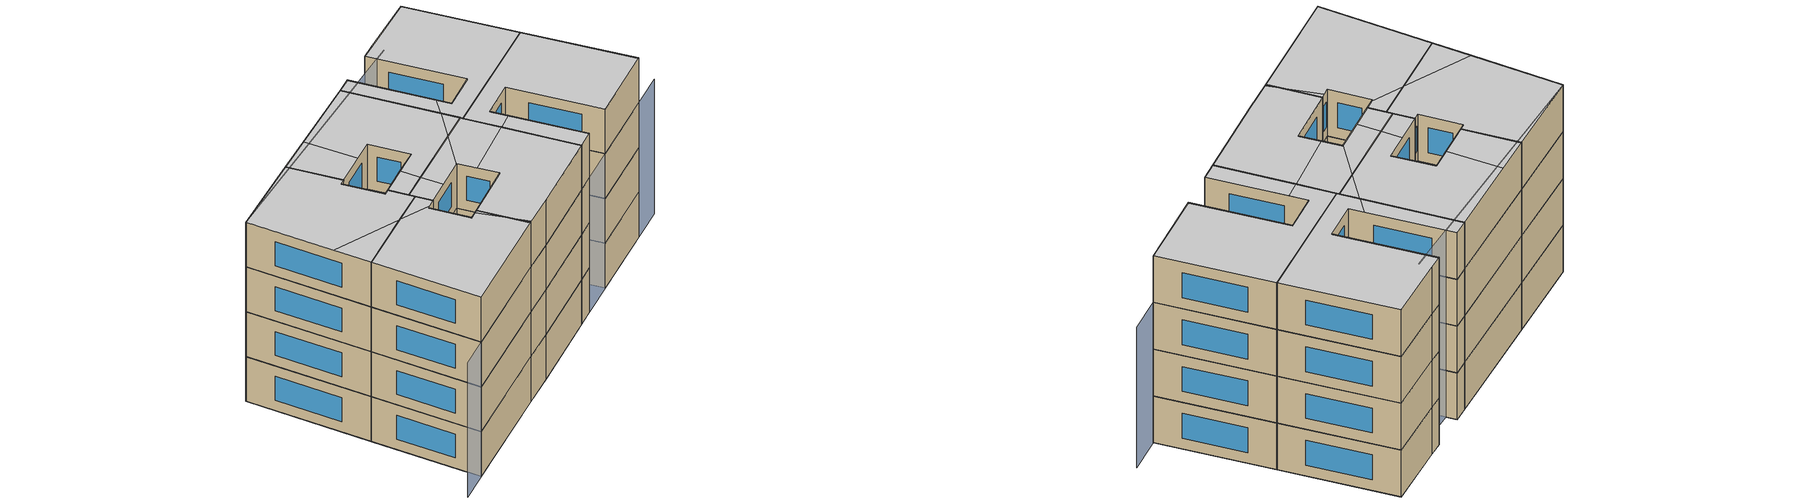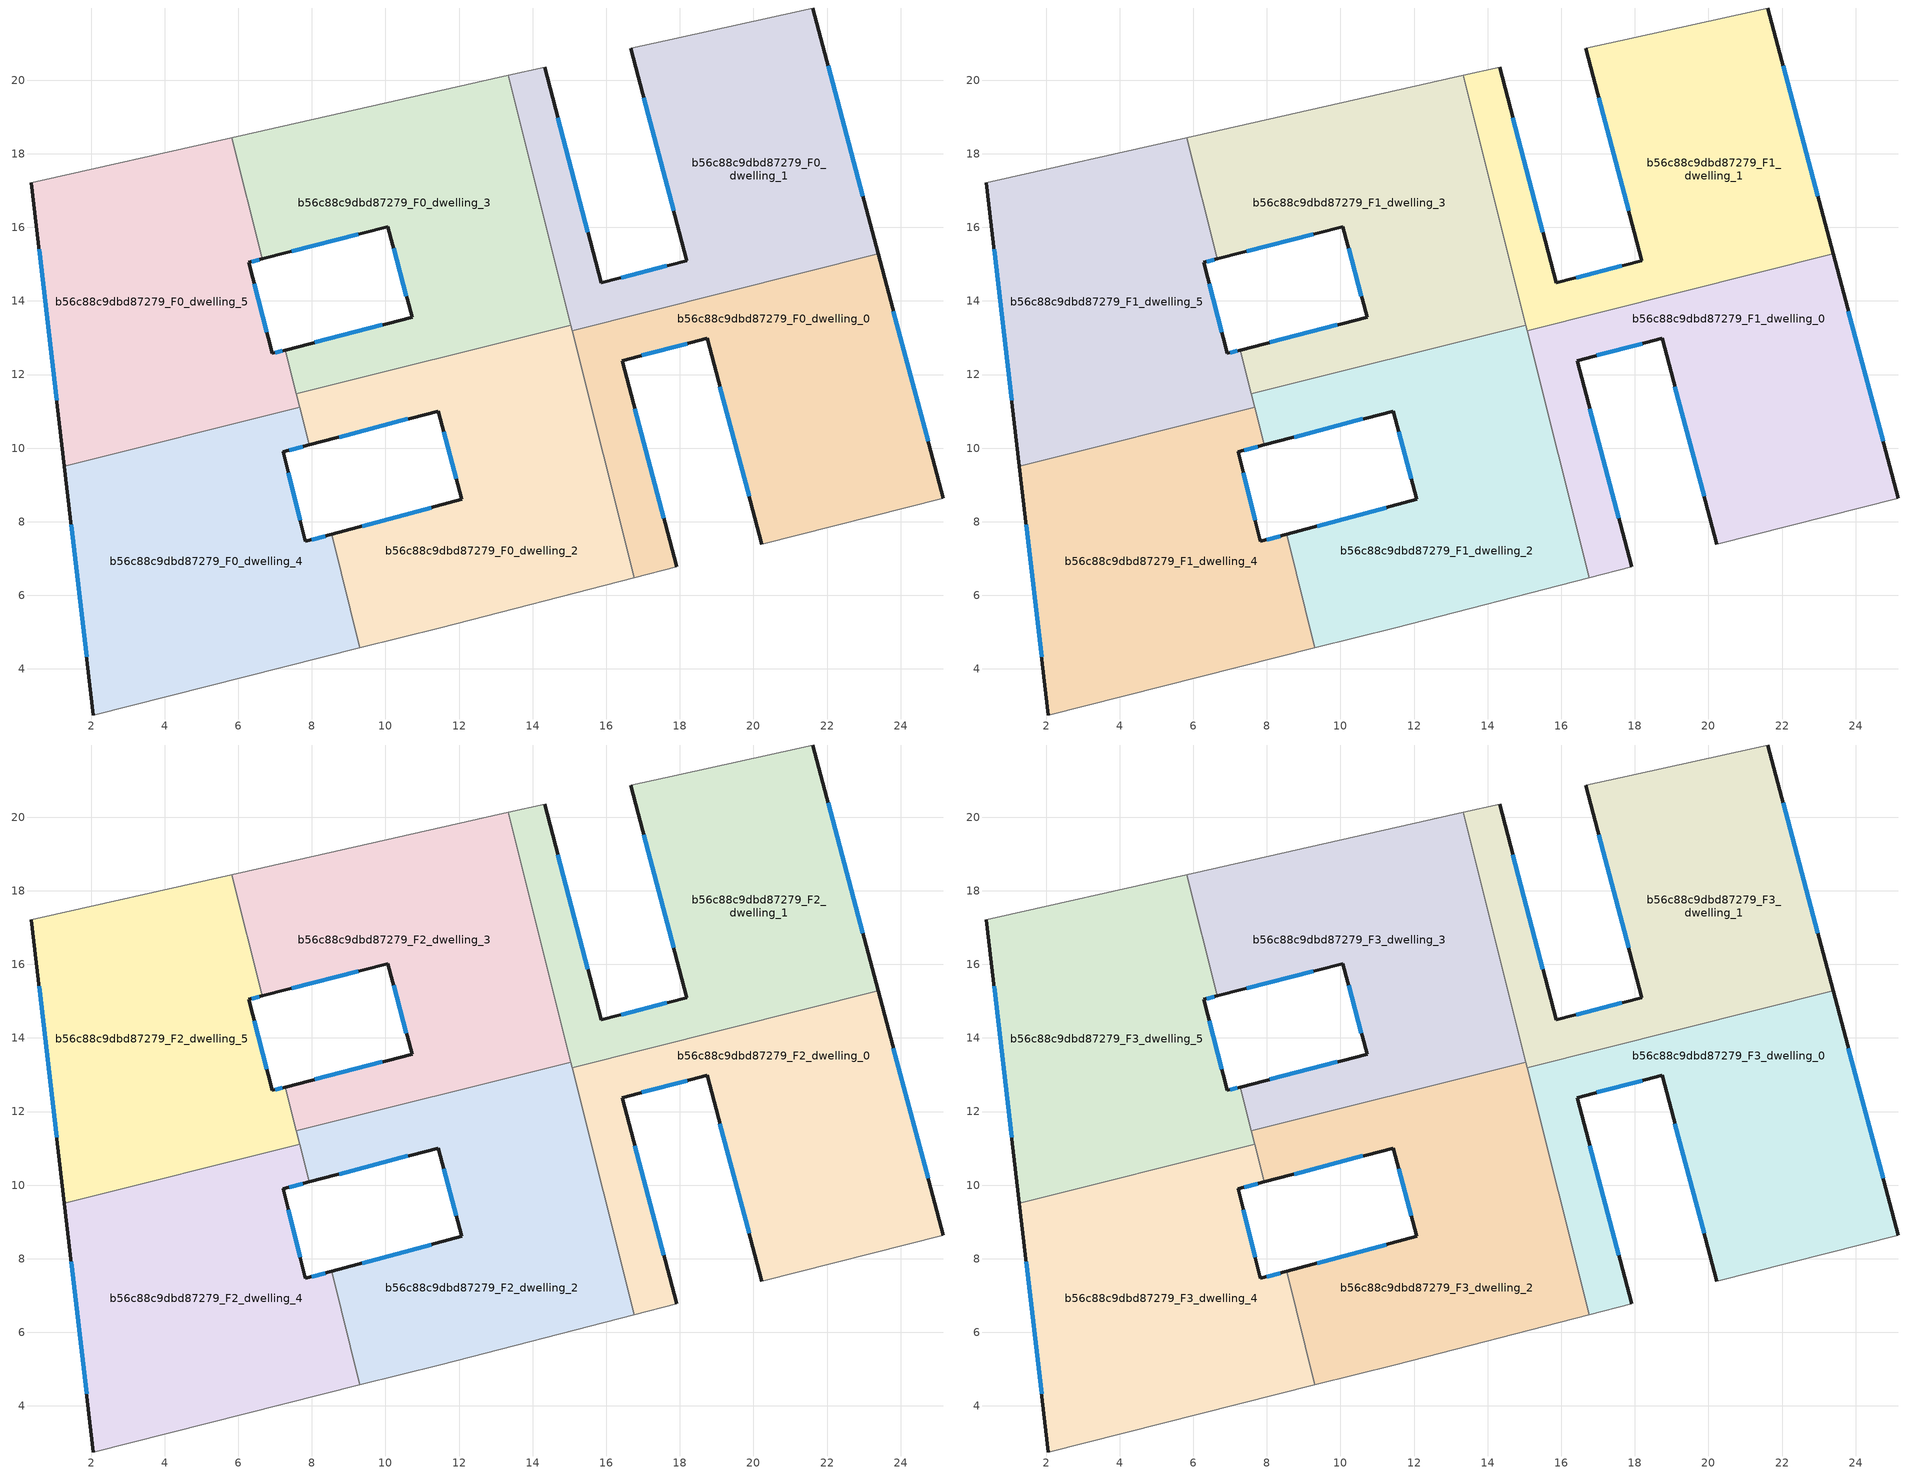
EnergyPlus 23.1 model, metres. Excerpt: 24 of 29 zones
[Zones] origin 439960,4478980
b56c88c9dbd87279_F0_dwelling_0
 floor ground (EU_floor_Construction): 25.16,8.63 23.39,15.28 15.08,13.19 16.76,6.48 17.91,6.78 16.43,12.38 18.74,12.98 20.23,7.39 z0
 wall outside (EU_wall_Construction): 20.23,7.39 18.74,12.98 16.43,12.38 17.91,6.78 / 23.39,15.28 25.16,8.63 z0:3
 wall adiabatic (EU_wall_Construction): 17.91,6.78 16.76,6.48 / 25.16,8.63 20.23,7.39 z0:3
 wall to b56c88c9dbd87279_F0_dwelling_1 (EU_wall_Construction): 15.08,13.19 23.39,15.28 z0:3
 wall to b56c88c9dbd87279_F0_dwelling_2 (EU_wall_Construction): 16.76,6.48 15.08,13.19 z0:3
 window (EU_Window_Construction): 19.88,8.7 19.09,11.67 / 18.2,12.84 16.97,12.52 / 16.78,11.07 17.56,8.09 / 23.81,13.72 24.74,10.19 z0.7:2.3
b56c88c9dbd87279_F0_dwelling_1
 floor ground (EU_floor_Construction): 23.39,15.28 21.62,21.96 17.6,21.07 16.67,20.87 18.19,15.09 15.86,14.49 14.33,20.36 13.34,20.13 15.08,13.19 z0
 wall outside (EU_wall_Construction): 21.62,21.96 23.39,15.28 / 14.33,20.36 15.86,14.49 18.19,15.09 16.67,20.87 z0:3
 wall adiabatic (EU_wall_Construction): 13.34,20.13 14.33,20.36 / 16.67,20.87 17.6,21.07 21.62,21.96 z0:3
 wall to b56c88c9dbd87279_F0_dwelling_3 (EU_wall_Construction): 15.04,13.34 13.34,20.13 z0:3
 wall to b56c88c9dbd87279_F0_dwelling_2 (EU_wall_Construction): 15.08,13.19 15.04,13.34 z0:3
 window (EU_Window_Construction): 22.03,20.4 22.98,16.84 / 14.69,18.98 15.5,15.87 / 16.41,14.63 17.64,14.95 / 17.83,16.45 17.02,19.52 z0.7:2.3
b56c88c9dbd87279_F0_dwelling_2
 floor ground (EU_floor_Construction): 16.76,6.48 15.04,13.34 7.58,11.47 7.92,10.09 11.43,11.01 12.08,8.61 8.53,7.65 9.31,4.57 11.5,5.11 z0
 wall outside (EU_wall_Construction): 8.53,7.65 12.08,8.61 11.43,11.01 7.92,10.09 z0:3
 wall to b56c88c9dbd87279_F0_dwelling_3 (EU_wall_Construction): 7.58,11.47 15.04,13.34 z0:3
 wall adiabatic (EU_wall_Construction): 16.76,6.48 11.5,5.11 9.31,4.57 z0:3
 wall to b56c88c9dbd87279_F0_dwelling_4 (EU_wall_Construction): 9.31,4.57 8.53,7.65 / 7.92,10.09 7.67,11.11 z0:3
 wall to b56c88c9dbd87279_F0_dwelling_5 (EU_wall_Construction): 7.67,11.11 7.58,11.47 z0:3
 window (EU_Window_Construction): 11.92,9.17 11.58,10.45 / 10.61,10.79 8.75,10.3 / 9.36,7.88 11.25,8.38 z0.7:2.3
b56c88c9dbd87279_F0_dwelling_3
 floor ground (EU_floor_Construction): 15.04,13.34 13.34,20.13 5.83,18.44 6.66,15.14 10.07,16.01 10.72,13.56 7.28,12.67 7.58,11.47 z0
 wall outside (EU_wall_Construction): 7.28,12.67 10.72,13.56 10.07,16.01 6.66,15.14 z0:3
 wall to b56c88c9dbd87279_F0_dwelling_5 (EU_wall_Construction): 6.66,15.14 5.83,18.44 / 7.58,11.47 7.28,12.67 z0:3
 wall adiabatic (EU_wall_Construction): 5.83,18.44 13.34,20.13 z0:3
 window (EU_Window_Construction): 10.57,14.13 10.22,15.44 / 9.27,15.81 7.45,15.35 / 8.08,12.88 9.92,13.35 z0.7:2.3
b56c88c9dbd87279_F0_dwelling_4
 floor ground (EU_floor_Construction): 9.31,4.57 8.53,7.65 7.83,7.46 7.22,9.9 7.92,10.09 7.67,11.11 1.28,9.5 2.07,2.75 z0
 wall outside (EU_wall_Construction): 2.07,2.75 1.28,9.5 / 7.92,10.09 7.22,9.9 7.83,7.46 8.53,7.65 z0:3
 wall adiabatic (EU_wall_Construction): 9.31,4.57 2.07,2.75 z0:3
 wall to b56c88c9dbd87279_F0_dwelling_5 (EU_wall_Construction): 1.28,9.5 7.67,11.11 z0:3
 window (EU_Window_Construction): 7.36,9.33 7.68,8.03 / 7.99,7.51 8.37,7.61 / 1.88,4.33 1.46,7.92 / 7.76,10.04 7.38,9.94 z0.7:2.3
b56c88c9dbd87279_F0_dwelling_5
 floor ground (EU_floor_Construction): 7.67,11.11 7.28,12.67 6.93,12.58 6.28,15.05 6.66,15.14 5.83,18.44 0.38,17.21 1.28,9.5 z0
 wall outside (EU_wall_Construction): 6.66,15.14 6.28,15.05 6.93,12.58 7.28,12.67 / 1.28,9.5 0.38,17.21 z0:3
 wall adiabatic (EU_wall_Construction): 0.38,17.21 5.83,18.44 z0:3
 window (EU_Window_Construction): 6.57,15.12 6.37,15.07 / 6.43,14.47 6.78,13.16 / 7.01,12.6 7.19,12.65 / 1.07,11.31 0.59,15.41 z0.7:2.3
b56c88c9dbd87279_F1_dwelling_0
 floor to b56c88c9dbd87279_F0_dwelling_0 (EU_floor_Construction): 25.16,8.63 23.39,15.28 15.08,13.19 16.76,6.48 17.91,6.78 16.43,12.38 18.74,12.98 20.23,7.39 z3
 wall outside (EU_wall_Construction): 20.23,7.39 18.74,12.98 16.43,12.38 17.91,6.78 / 23.39,15.28 25.16,8.63 z3:6
 wall adiabatic (EU_wall_Construction): 17.91,6.78 16.76,6.48 / 25.16,8.63 20.23,7.39 z3:6
 wall to b56c88c9dbd87279_F1_dwelling_1 (EU_wall_Construction): 15.08,13.19 23.39,15.28 z3:6
 wall to b56c88c9dbd87279_F1_dwelling_2 (EU_wall_Construction): 16.76,6.48 15.08,13.19 z3:6
 window (EU_Window_Construction): 19.88,8.7 19.09,11.67 / 18.2,12.84 16.97,12.52 / 16.78,11.07 17.56,8.09 / 23.81,13.72 24.74,10.19 z3.7:5.3
b56c88c9dbd87279_F1_dwelling_1
 floor to b56c88c9dbd87279_F0_dwelling_1 (EU_floor_Construction): 23.39,15.28 21.62,21.96 17.6,21.07 16.67,20.87 18.19,15.09 15.86,14.49 14.33,20.36 13.34,20.13 15.08,13.19 z3
 wall outside (EU_wall_Construction): 21.62,21.96 23.39,15.28 / 14.33,20.36 15.86,14.49 18.19,15.09 16.67,20.87 z3:6
 wall adiabatic (EU_wall_Construction): 13.34,20.13 14.33,20.36 / 16.67,20.87 17.6,21.07 21.62,21.96 z3:6
 wall to b56c88c9dbd87279_F1_dwelling_3 (EU_wall_Construction): 15.04,13.34 13.34,20.13 z3:6
 wall to b56c88c9dbd87279_F1_dwelling_2 (EU_wall_Construction): 15.08,13.19 15.04,13.34 z3:6
 window (EU_Window_Construction): 22.03,20.4 22.98,16.84 / 14.69,18.98 15.5,15.87 / 16.41,14.63 17.64,14.95 / 17.83,16.45 17.02,19.52 z3.7:5.3
b56c88c9dbd87279_F1_dwelling_2
 floor to b56c88c9dbd87279_F0_dwelling_2 (EU_floor_Construction): 16.76,6.48 15.04,13.34 7.58,11.47 7.92,10.09 11.43,11.01 12.08,8.61 8.53,7.65 9.31,4.57 11.5,5.11 z3
 wall outside (EU_wall_Construction): 8.53,7.65 12.08,8.61 11.43,11.01 7.92,10.09 z3:6
 wall to b56c88c9dbd87279_F1_dwelling_3 (EU_wall_Construction): 7.58,11.47 15.04,13.34 z3:6
 wall adiabatic (EU_wall_Construction): 16.76,6.48 11.5,5.11 9.31,4.57 z3:6
 wall to b56c88c9dbd87279_F1_dwelling_4 (EU_wall_Construction): 9.31,4.57 8.53,7.65 / 7.92,10.09 7.67,11.11 z3:6
 wall to b56c88c9dbd87279_F1_dwelling_5 (EU_wall_Construction): 7.67,11.11 7.58,11.47 z3:6
 window (EU_Window_Construction): 11.92,9.17 11.58,10.45 / 10.61,10.79 8.75,10.3 / 9.36,7.88 11.25,8.38 z3.7:5.3
b56c88c9dbd87279_F1_dwelling_3
 floor to b56c88c9dbd87279_F0_dwelling_3 (EU_floor_Construction): 15.04,13.34 13.34,20.13 5.83,18.44 6.66,15.14 10.07,16.01 10.72,13.56 7.28,12.67 7.58,11.47 z3
 wall outside (EU_wall_Construction): 7.28,12.67 10.72,13.56 10.07,16.01 6.66,15.14 z3:6
 wall to b56c88c9dbd87279_F1_dwelling_5 (EU_wall_Construction): 6.66,15.14 5.83,18.44 / 7.58,11.47 7.28,12.67 z3:6
 wall adiabatic (EU_wall_Construction): 5.83,18.44 13.34,20.13 z3:6
 window (EU_Window_Construction): 10.57,14.13 10.22,15.44 / 9.27,15.81 7.45,15.35 / 8.08,12.88 9.92,13.35 z3.7:5.3
b56c88c9dbd87279_F1_dwelling_4
 floor to b56c88c9dbd87279_F0_dwelling_4 (EU_floor_Construction): 9.31,4.57 8.53,7.65 7.83,7.46 7.22,9.9 7.92,10.09 7.67,11.11 1.28,9.5 2.07,2.75 z3
 wall outside (EU_wall_Construction): 2.07,2.75 1.28,9.5 / 7.92,10.09 7.22,9.9 7.83,7.46 8.53,7.65 z3:6
 wall adiabatic (EU_wall_Construction): 9.31,4.57 2.07,2.75 z3:6
 wall to b56c88c9dbd87279_F1_dwelling_5 (EU_wall_Construction): 1.28,9.5 7.67,11.11 z3:6
 window (EU_Window_Construction): 7.36,9.33 7.68,8.03 / 7.99,7.51 8.37,7.61 / 1.88,4.33 1.46,7.92 / 7.76,10.04 7.38,9.94 z3.7:5.3
b56c88c9dbd87279_F1_dwelling_5
 floor to b56c88c9dbd87279_F0_dwelling_5 (EU_floor_Construction): 7.67,11.11 7.28,12.67 6.93,12.58 6.28,15.05 6.66,15.14 5.83,18.44 0.38,17.21 1.28,9.5 z3
 wall outside (EU_wall_Construction): 6.66,15.14 6.28,15.05 6.93,12.58 7.28,12.67 / 1.28,9.5 0.38,17.21 z3:6
 wall adiabatic (EU_wall_Construction): 0.38,17.21 5.83,18.44 z3:6
 window (EU_Window_Construction): 6.57,15.12 6.37,15.07 / 6.43,14.47 6.78,13.16 / 7.01,12.6 7.19,12.65 / 1.07,11.31 0.59,15.41 z3.7:5.3
b56c88c9dbd87279_F2_dwelling_0
 floor to b56c88c9dbd87279_F1_dwelling_0 (EU_floor_Construction): 25.16,8.63 23.39,15.28 15.08,13.19 16.76,6.48 17.91,6.78 16.43,12.38 18.74,12.98 20.23,7.39 z6
 wall outside (EU_wall_Construction): 20.23,7.39 18.74,12.98 16.43,12.38 17.91,6.78 / 23.39,15.28 25.16,8.63 z6:9
 wall adiabatic (EU_wall_Construction): 17.91,6.78 16.76,6.48 / 25.16,8.63 20.23,7.39 z6:9
 wall to b56c88c9dbd87279_F2_dwelling_1 (EU_wall_Construction): 15.08,13.19 23.39,15.28 z6:9
 wall to b56c88c9dbd87279_F2_dwelling_2 (EU_wall_Construction): 16.76,6.48 15.08,13.19 z6:9
 window (EU_Window_Construction): 19.88,8.7 19.09,11.67 / 18.2,12.84 16.97,12.52 / 16.78,11.07 17.56,8.09 / 23.81,13.72 24.74,10.19 z6.7:8.3
b56c88c9dbd87279_F2_dwelling_1
 floor to b56c88c9dbd87279_F1_dwelling_1 (EU_floor_Construction): 23.39,15.28 21.62,21.96 17.6,21.07 16.67,20.87 18.19,15.09 15.86,14.49 14.33,20.36 13.34,20.13 15.08,13.19 z6
 wall outside (EU_wall_Construction): 21.62,21.96 23.39,15.28 / 14.33,20.36 15.86,14.49 18.19,15.09 16.67,20.87 z6:9
 wall adiabatic (EU_wall_Construction): 13.34,20.13 14.33,20.36 / 16.67,20.87 17.6,21.07 21.62,21.96 z6:9
 wall to b56c88c9dbd87279_F2_dwelling_3 (EU_wall_Construction): 15.04,13.34 13.34,20.13 z6:9
 wall to b56c88c9dbd87279_F2_dwelling_2 (EU_wall_Construction): 15.08,13.19 15.04,13.34 z6:9
 window (EU_Window_Construction): 22.03,20.4 22.98,16.84 / 14.69,18.98 15.5,15.87 / 16.41,14.63 17.64,14.95 / 17.83,16.45 17.02,19.52 z6.7:8.3
b56c88c9dbd87279_F2_dwelling_2
 floor to b56c88c9dbd87279_F1_dwelling_2 (EU_floor_Construction): 16.76,6.48 15.04,13.34 7.58,11.47 7.92,10.09 11.43,11.01 12.08,8.61 8.53,7.65 9.31,4.57 11.5,5.11 z6
 wall outside (EU_wall_Construction): 8.53,7.65 12.08,8.61 11.43,11.01 7.92,10.09 z6:9
 wall to b56c88c9dbd87279_F2_dwelling_3 (EU_wall_Construction): 7.58,11.47 15.04,13.34 z6:9
 wall adiabatic (EU_wall_Construction): 16.76,6.48 11.5,5.11 9.31,4.57 z6:9
 wall to b56c88c9dbd87279_F2_dwelling_4 (EU_wall_Construction): 9.31,4.57 8.53,7.65 / 7.92,10.09 7.67,11.11 z6:9
 wall to b56c88c9dbd87279_F2_dwelling_5 (EU_wall_Construction): 7.67,11.11 7.58,11.47 z6:9
 window (EU_Window_Construction): 11.92,9.17 11.58,10.45 / 10.61,10.79 8.75,10.3 / 9.36,7.88 11.25,8.38 z6.7:8.3
b56c88c9dbd87279_F2_dwelling_3
 floor to b56c88c9dbd87279_F1_dwelling_3 (EU_floor_Construction): 15.04,13.34 13.34,20.13 5.83,18.44 6.66,15.14 10.07,16.01 10.72,13.56 7.28,12.67 7.58,11.47 z6
 wall outside (EU_wall_Construction): 7.28,12.67 10.72,13.56 10.07,16.01 6.66,15.14 z6:9
 wall to b56c88c9dbd87279_F2_dwelling_5 (EU_wall_Construction): 6.66,15.14 5.83,18.44 / 7.58,11.47 7.28,12.67 z6:9
 wall adiabatic (EU_wall_Construction): 5.83,18.44 13.34,20.13 z6:9
 window (EU_Window_Construction): 10.57,14.13 10.22,15.44 / 9.27,15.81 7.45,15.35 / 8.08,12.88 9.92,13.35 z6.7:8.3
b56c88c9dbd87279_F2_dwelling_4
 floor to b56c88c9dbd87279_F1_dwelling_4 (EU_floor_Construction): 9.31,4.57 8.53,7.65 7.83,7.46 7.22,9.9 7.92,10.09 7.67,11.11 1.28,9.5 2.07,2.75 z6
 wall outside (EU_wall_Construction): 2.07,2.75 1.28,9.5 / 7.92,10.09 7.22,9.9 7.83,7.46 8.53,7.65 z6:9
 wall adiabatic (EU_wall_Construction): 9.31,4.57 2.07,2.75 z6:9
 wall to b56c88c9dbd87279_F2_dwelling_5 (EU_wall_Construction): 1.28,9.5 7.67,11.11 z6:9
 window (EU_Window_Construction): 7.36,9.33 7.68,8.03 / 7.99,7.51 8.37,7.61 / 1.88,4.33 1.46,7.92 / 7.76,10.04 7.38,9.94 z6.7:8.3
b56c88c9dbd87279_F2_dwelling_5
 floor to b56c88c9dbd87279_F1_dwelling_5 (EU_floor_Construction): 7.67,11.11 7.28,12.67 6.93,12.58 6.28,15.05 6.66,15.14 5.83,18.44 0.38,17.21 1.28,9.5 z6
 wall outside (EU_wall_Construction): 6.66,15.14 6.28,15.05 6.93,12.58 7.28,12.67 / 1.28,9.5 0.38,17.21 z6:9
 wall adiabatic (EU_wall_Construction): 0.38,17.21 5.83,18.44 z6:9
 window (EU_Window_Construction): 6.57,15.12 6.37,15.07 / 6.43,14.47 6.78,13.16 / 7.01,12.6 7.19,12.65 / 1.07,11.31 0.59,15.41 z6.7:8.3
b56c88c9dbd87279_F3_dwelling_0
 floor to b56c88c9dbd87279_F2_dwelling_0 (EU_floor_Construction): 25.16,8.63 23.39,15.28 15.08,13.19 16.76,6.48 17.91,6.78 16.43,12.38 18.74,12.98 20.23,7.39 z9
 wall outside (EU_wall_Construction): 20.23,7.39 18.74,12.98 16.43,12.38 17.91,6.78 / 23.39,15.28 25.16,8.63 z9:12
 wall adiabatic (EU_wall_Construction): 17.91,6.78 16.76,6.48 / 25.16,8.63 20.23,7.39 z9:12
 wall to b56c88c9dbd87279_F3_dwelling_1 (EU_wall_Construction): 15.08,13.19 23.39,15.28 z9:12
 wall to b56c88c9dbd87279_F3_dwelling_2 (EU_wall_Construction): 16.76,6.48 15.08,13.19 z9:12
 window (EU_Window_Construction): 19.88,8.7 19.09,11.67 / 18.2,12.84 16.97,12.52 / 16.78,11.07 17.56,8.09 / 23.81,13.72 24.74,10.19 z9.7:11.3
 ceiling to b56c88c9dbd87279_F4_dwelling_4 (EU_floor_Construction): 23.39,15.28 25.16,8.63 20.23,7.39 18.74,12.98 16.43,12.38 16.71,11.32 15.63,11 15.08,13.19 z12
 ceiling to b56c88c9dbd87279_F4_dwelling_3 (EU_floor_Construction): 16.71,11.32 17.91,6.78 16.76,6.48 15.63,11 z12
b56c88c9dbd87279_F3_dwelling_1
 floor to b56c88c9dbd87279_F2_dwelling_1 (EU_floor_Construction): 23.39,15.28 21.62,21.96 17.6,21.07 16.67,20.87 18.19,15.09 15.86,14.49 14.33,20.36 13.34,20.13 15.08,13.19 z9
 wall outside (EU_wall_Construction): 21.62,21.96 23.39,15.28 / 14.33,20.36 15.86,14.49 18.19,15.09 16.67,20.87 z9:12
 wall adiabatic (EU_wall_Construction): 13.34,20.13 14.33,20.36 / 16.67,20.87 17.6,21.07 21.62,21.96 z9:12
 wall to b56c88c9dbd87279_F3_dwelling_3 (EU_wall_Construction): 15.04,13.34 13.34,20.13 z9:12
 wall to b56c88c9dbd87279_F3_dwelling_2 (EU_wall_Construction): 15.08,13.19 15.04,13.34 z9:12
 window (EU_Window_Construction): 22.03,20.4 22.98,16.84 / 14.69,18.98 15.5,15.87 / 16.41,14.63 17.64,14.95 / 17.83,16.45 17.02,19.52 z9.7:11.3
 ceiling to b56c88c9dbd87279_F4_dwelling_4 (EU_floor_Construction): 21.62,21.96 23.39,15.28 15.08,13.19 14.76,14.46 15.64,15.35 15.86,14.49 18.19,15.09 16.67,20.87 17.6,21.07 z12
 ceiling to b56c88c9dbd87279_F4_dwelling_0 (EU_floor_Construction): 14.33,20.36 15.64,15.35 14.76,14.46 13.34,20.13 z12
b56c88c9dbd87279_F3_dwelling_2
 floor to b56c88c9dbd87279_F2_dwelling_2 (EU_floor_Construction): 16.76,6.48 15.04,13.34 7.58,11.47 7.92,10.09 11.43,11.01 12.08,8.61 8.53,7.65 9.31,4.57 11.5,5.11 z9
 wall outside (EU_wall_Construction): 8.53,7.65 12.08,8.61 11.43,11.01 7.92,10.09 z9:12
 wall to b56c88c9dbd87279_F3_dwelling_3 (EU_wall_Construction): 7.58,11.47 15.04,13.34 z9:12
 wall adiabatic (EU_wall_Construction): 16.76,6.48 11.5,5.11 9.31,4.57 z9:12
 wall to b56c88c9dbd87279_F3_dwelling_4 (EU_wall_Construction): 9.31,4.57 8.53,7.65 / 7.92,10.09 7.67,11.11 z9:12
 wall to b56c88c9dbd87279_F3_dwelling_5 (EU_wall_Construction): 7.67,11.11 7.58,11.47 z9:12
 window (EU_Window_Construction): 11.92,9.17 11.58,10.45 / 10.61,10.79 8.75,10.3 / 9.36,7.88 11.25,8.38 z9.7:11.3
 ceiling to b56c88c9dbd87279_F4_dwelling_3 (EU_floor_Construction): 15.63,11 16.76,6.48 11.5,5.11 9.44,4.61 9.04,5.65 8.53,7.65 12.08,8.61 11.74,9.86 z12
 ceiling to b56c88c9dbd87279_F4_dwelling_0 (EU_floor_Construction): 13.22,12.89 11.35,10.99 9.46,10.49 9.27,11.9 z12
 ceiling to b56c88c9dbd87279_F4_dwelling_2 (EU_floor_Construction): 9.04,5.65 9.44,4.61 9.39,4.59 9.31,4.57 z12
 ceiling to b56c88c9dbd87279_F4_dwelling_4 (EU_floor_Construction): 15.04,13.34 15.63,11 11.74,9.86 11.43,11.01 11.35,10.99 13.22,12.89 z12
 ceiling to b56c88c9dbd87279_F4_dwelling_1 (EU_floor_Construction): 9.27,11.9 9.46,10.49 7.92,10.09 7.58,11.47 z12
b56c88c9dbd87279_F3_dwelling_3
 floor to b56c88c9dbd87279_F2_dwelling_3 (EU_floor_Construction): 15.04,13.34 13.34,20.13 5.83,18.44 6.66,15.14 10.07,16.01 10.72,13.56 7.28,12.67 7.58,11.47 z9
 wall outside (EU_wall_Construction): 7.28,12.67 10.72,13.56 10.07,16.01 6.66,15.14 z9:12
 wall to b56c88c9dbd87279_F3_dwelling_5 (EU_wall_Construction): 6.66,15.14 5.83,18.44 / 7.58,11.47 7.28,12.67 z9:12
 wall adiabatic (EU_wall_Construction): 5.83,18.44 13.34,20.13 z9:12
 window (EU_Window_Construction): 10.57,14.13 10.22,15.44 / 9.27,15.81 7.45,15.35 / 8.08,12.88 9.92,13.35 z9.7:11.3
 ceiling to b56c88c9dbd87279_F4_dwelling_0 (EU_floor_Construction): 13.34,20.13 14.76,14.46 13.22,12.89 9.27,11.9 9.09,13.14 10.72,13.56 10.07,16.01 8.74,15.68 8.28,18.99 z12
 ceiling to b56c88c9dbd87279_F4_dwelling_1 (EU_floor_Construction): 9.09,13.14 9.27,11.9 7.58,11.47 7.28,12.67 z12; 8.28,18.99 8.74,15.68 6.66,15.14 5.83,18.44 z12
 ceiling to b56c88c9dbd87279_F4_dwelling_4 (EU_floor_Construction): 14.76,14.46 15.04,13.34 13.22,12.89 z12
b56c88c9dbd87279_F3_dwelling_4
 floor to b56c88c9dbd87279_F2_dwelling_4 (EU_floor_Construction): 9.31,4.57 8.53,7.65 7.83,7.46 7.22,9.9 7.92,10.09 7.67,11.11 1.28,9.5 2.07,2.75 z9
 wall outside (EU_wall_Construction): 2.07,2.75 1.28,9.5 / 7.92,10.09 7.22,9.9 7.83,7.46 8.53,7.65 z9:12
 wall adiabatic (EU_wall_Construction): 9.31,4.57 2.07,2.75 z9:12
 wall to b56c88c9dbd87279_F3_dwelling_5 (EU_wall_Construction): 1.28,9.5 7.67,11.11 z9:12
 window (EU_Window_Construction): 7.36,9.33 7.68,8.03 / 7.99,7.51 8.37,7.61 / 1.88,4.33 1.46,7.92 / 7.76,10.04 7.38,9.94 z9.7:11.3
 ceiling to b56c88c9dbd87279_F4_dwelling_2 (EU_floor_Construction): 7.34,9.93 7.22,9.9 7.83,7.46 8.29,7.59 9.04,5.65 9.31,4.57 2.07,2.75 1.28,9.5 5.36,10.53 z12
 ceiling to b56c88c9dbd87279_F4_dwelling_3 (EU_floor_Construction): 8.53,7.65 9.04,5.65 8.29,7.59 z12
 ceiling to b56c88c9dbd87279_F4_dwelling_1 (EU_floor_Construction): 7.67,11.11 7.92,10.09 7.34,9.93 5.36,10.53 z12
b56c88c9dbd87279_F3_dwelling_5
 floor to b56c88c9dbd87279_F2_dwelling_5 (EU_floor_Construction): 7.67,11.11 7.28,12.67 6.93,12.58 6.28,15.05 6.66,15.14 5.83,18.44 0.38,17.21 1.28,9.5 z9
 wall outside (EU_wall_Construction): 6.66,15.14 6.28,15.05 6.93,12.58 7.28,12.67 / 1.28,9.5 0.38,17.21 z9:12
 wall adiabatic (EU_wall_Construction): 0.38,17.21 5.83,18.44 z9:12
 window (EU_Window_Construction): 6.57,15.12 6.37,15.07 / 6.43,14.47 6.78,13.16 / 7.01,12.6 7.19,12.65 / 1.07,11.31 0.59,15.41 z9.7:11.3
 ceiling to b56c88c9dbd87279_F4_dwelling_1 (EU_floor_Construction): 5.83,18.44 6.66,15.14 6.28,15.05 6.93,12.58 7.28,12.67 7.67,11.11 5.36,10.53 1,11.84 0.38,17.21 z12
 ceiling to b56c88c9dbd87279_F4_dwelling_2 (EU_floor_Construction): 5.36,10.53 1.28,9.5 1,11.84 z12
shading: 0.1,2.25 27.44,9.23 z0:9; 17.73,20.34 0.37,17.21 z0:12
[Building]
EU S2 Campaign: North Axis=0; Terrain=City; Solar Distribution=FullExterior
[Site:Location]
Madrid: Latitude=40.5; Longitude=-3.5; Time Zone=1; Elevation=609
[SizingPeriod:WeatherFileDays]
AnnualSizingPeriod: Begin Month=1; Begin Day of Month=1; End Month=12; End Day of Month=31; Day of Week for Start Day=Monday; Use Weather File Daylight Saving Period=No; Use Weather File Rain and Snow Indicators=No
[MATERIAL]
EU_InternalMass_Material: Roughness=MediumRough; Thickness=0.1; Conductivity=1; Density=1800; Specific Heat=900; Thermal Absorptance=0.9; Solar Absorptance=0.7; Visible Absorptance=0.7
[MATERIAL:NOMASS] Roughness=MediumRough; Thermal Absorptance=0.9; Solar Absorptance=0.7; Visible Absorptance=0.7
Name | Thermal Resistance
EU_wall_NoMass | 0.419739
EU_floor_NoMass | 0.608284
[WINDOWMATERIAL:SIMPLEGLAZINGSYSTEM]
EU_Window_SimpleGlazing: UFactor=4.8352; Solar Heat Gain Coefficient=0.85; Visible Transmittance=0.85
[CONSTRUCTION]
EU_wall_Construction: EU_wall_NoMass
EU_floor_Construction: EU_floor_NoMass
EU_InternalMass_Construction: EU_InternalMass_Material
EU_Window_Construction: EU_Window_SimpleGlazing
[ZONE] Type=1; Multiplier=1; Ceiling Height=autocalculate; Floor Area=autocalculate; Part of Total Floor Area=Yes
Name | Volume
b56c88c9dbd87279_F0_dwelling_0; b56c88c9dbd87279_F1_dwelling_0; b56c88c9dbd87279_F2_dwelling_0; b56c88c9dbd87279_F3_dwelling_0 | 136.638
b56c88c9dbd87279_F0_dwelling_1; b56c88c9dbd87279_F1_dwelling_1; b56c88c9dbd87279_F2_dwelling_1; b56c88c9dbd87279_F3_dwelling_1 | 136.619
b56c88c9dbd87279_F0_dwelling_2; b56c88c9dbd87279_F1_dwelling_2; b56c88c9dbd87279_F2_dwelling_2; b56c88c9dbd87279_F3_dwelling_2; b56c88c9dbd87279_F0_dwelling_3; b56c88c9dbd87279_F1_dwelling_3; b56c88c9dbd87279_F2_dwelling_3; b56c88c9dbd87279_F3_dwelling_3 | 136.63
b56c88c9dbd87279_F0_dwelling_4; b56c88c9dbd87279_F1_dwelling_4; b56c88c9dbd87279_F2_dwelling_4; b56c88c9dbd87279_F3_dwelling_4; b56c88c9dbd87279_F0_dwelling_5; b56c88c9dbd87279_F1_dwelling_5; b56c88c9dbd87279_F2_dwelling_5; b56c88c9dbd87279_F3_dwelling_5 | 136.623
[INTERNALMASS] Construction=EU_InternalMass_Construction
Name | Zone or ZoneList | Surface Area
b56c88c9dbd87279_F0_dwelling_0_EU_InternalMass | b56c88c9dbd87279_F0_dwelling_0 | 45.5451
b56c88c9dbd87279_F0_dwelling_1_EU_InternalMass | b56c88c9dbd87279_F0_dwelling_1 | 45.5394
b56c88c9dbd87279_F0_dwelling_2_EU_InternalMass | b56c88c9dbd87279_F0_dwelling_2 | 45.5431
b56c88c9dbd87279_F0_dwelling_3_EU_InternalMass | b56c88c9dbd87279_F0_dwelling_3 | 45.5444
b56c88c9dbd87279_F0_dwelling_4_EU_InternalMass | b56c88c9dbd87279_F0_dwelling_4 | 45.5428
b56c88c9dbd87279_F0_dwelling_5_EU_InternalMass | b56c88c9dbd87279_F0_dwelling_5 | 45.5416
b56c88c9dbd87279_F1_dwelling_0_EU_InternalMass | b56c88c9dbd87279_F1_dwelling_0 | 45.5451
b56c88c9dbd87279_F1_dwelling_1_EU_InternalMass | b56c88c9dbd87279_F1_dwelling_1 | 45.5394
b56c88c9dbd87279_F1_dwelling_2_EU_InternalMass | b56c88c9dbd87279_F1_dwelling_2 | 45.5431
b56c88c9dbd87279_F1_dwelling_3_EU_InternalMass | b56c88c9dbd87279_F1_dwelling_3 | 45.5444
b56c88c9dbd87279_F1_dwelling_4_EU_InternalMass | b56c88c9dbd87279_F1_dwelling_4 | 45.5428
b56c88c9dbd87279_F1_dwelling_5_EU_InternalMass | b56c88c9dbd87279_F1_dwelling_5 | 45.5416
b56c88c9dbd87279_F2_dwelling_0_EU_InternalMass | b56c88c9dbd87279_F2_dwelling_0 | 45.5451
b56c88c9dbd87279_F2_dwelling_1_EU_InternalMass | b56c88c9dbd87279_F2_dwelling_1 | 45.5394
b56c88c9dbd87279_F2_dwelling_2_EU_InternalMass | b56c88c9dbd87279_F2_dwelling_2 | 45.5431
b56c88c9dbd87279_F2_dwelling_3_EU_InternalMass | b56c88c9dbd87279_F2_dwelling_3 | 45.5444
b56c88c9dbd87279_F2_dwelling_4_EU_InternalMass | b56c88c9dbd87279_F2_dwelling_4 | 45.5428
b56c88c9dbd87279_F2_dwelling_5_EU_InternalMass | b56c88c9dbd87279_F2_dwelling_5 | 45.5416
b56c88c9dbd87279_F3_dwelling_0_EU_InternalMass | b56c88c9dbd87279_F3_dwelling_0 | 45.5451
b56c88c9dbd87279_F3_dwelling_1_EU_InternalMass | b56c88c9dbd87279_F3_dwelling_1 | 45.5394
b56c88c9dbd87279_F3_dwelling_2_EU_InternalMass | b56c88c9dbd87279_F3_dwelling_2 | 45.5431
b56c88c9dbd87279_F3_dwelling_3_EU_InternalMass | b56c88c9dbd87279_F3_dwelling_3 | 45.5444
b56c88c9dbd87279_F3_dwelling_4_EU_InternalMass | b56c88c9dbd87279_F3_dwelling_4 | 45.5428
b56c88c9dbd87279_F3_dwelling_5_EU_InternalMass | b56c88c9dbd87279_F3_dwelling_5 | 45.5416
[OTHEREQUIPMENT] Fuel Type=Electricity; Design Level Calculation Method=Watts/Area; Power per Zone Floor Area=1; Fraction Latent=0; Fraction Radiant=0; Fraction Lost=0; Carbon Dioxide Generation Rate=0; EndUse Subcategory=EU_Step8_InternalGains
Name | Zone or ZoneList or Space or SpaceList | Schedule
EU_Step8_InternalGain_b56c88c9dbd87279_F0_dwelling_0_f000 | b56c88c9dbd87279_F0_dwelling_0 | EU_Step8_GainSchedule_b56c88c9dbd87279_F0_dwelling_0_f000
EU_Step8_InternalGain_b56c88c9dbd87279_F0_dwelling_1_f000 | b56c88c9dbd87279_F0_dwelling_1 | EU_Step8_GainSchedule_b56c88c9dbd87279_F0_dwelling_1_f000
EU_Step8_InternalGain_b56c88c9dbd87279_F0_dwelling_2_f000 | b56c88c9dbd87279_F0_dwelling_2 | EU_Step8_GainSchedule_b56c88c9dbd87279_F0_dwelling_2_f000
EU_Step8_InternalGain_b56c88c9dbd87279_F0_dwelling_3_f000 | b56c88c9dbd87279_F0_dwelling_3 | EU_Step8_GainSchedule_b56c88c9dbd87279_F0_dwelling_3_f000
EU_Step8_InternalGain_b56c88c9dbd87279_F0_dwelling_4_f000 | b56c88c9dbd87279_F0_dwelling_4 | EU_Step8_GainSchedule_b56c88c9dbd87279_F0_dwelling_4_f000
EU_Step8_InternalGain_b56c88c9dbd87279_F0_dwelling_5_f000 | b56c88c9dbd87279_F0_dwelling_5 | EU_Step8_GainSchedule_b56c88c9dbd87279_F0_dwelling_5_f000
EU_Step8_InternalGain_b56c88c9dbd87279_F1_dwelling_0_f000 | b56c88c9dbd87279_F1_dwelling_0 | EU_Step8_GainSchedule_b56c88c9dbd87279_F1_dwelling_0_f000
EU_Step8_InternalGain_b56c88c9dbd87279_F1_dwelling_1_f000 | b56c88c9dbd87279_F1_dwelling_1 | EU_Step8_GainSchedule_b56c88c9dbd87279_F1_dwelling_1_f000
EU_Step8_InternalGain_b56c88c9dbd87279_F1_dwelling_2_f000 | b56c88c9dbd87279_F1_dwelling_2 | EU_Step8_GainSchedule_b56c88c9dbd87279_F1_dwelling_2_f000
EU_Step8_InternalGain_b56c88c9dbd87279_F1_dwelling_3_f000 | b56c88c9dbd87279_F1_dwelling_3 | EU_Step8_GainSchedule_b56c88c9dbd87279_F1_dwelling_3_f000
EU_Step8_InternalGain_b56c88c9dbd87279_F1_dwelling_4_f000 | b56c88c9dbd87279_F1_dwelling_4 | EU_Step8_GainSchedule_b56c88c9dbd87279_F1_dwelling_4_f000
EU_Step8_InternalGain_b56c88c9dbd87279_F1_dwelling_5_f000 | b56c88c9dbd87279_F1_dwelling_5 | EU_Step8_GainSchedule_b56c88c9dbd87279_F1_dwelling_5_f000
EU_Step8_InternalGain_b56c88c9dbd87279_F2_dwelling_0_f000 | b56c88c9dbd87279_F2_dwelling_0 | EU_Step8_GainSchedule_b56c88c9dbd87279_F2_dwelling_0_f000
EU_Step8_InternalGain_b56c88c9dbd87279_F2_dwelling_1_f000 | b56c88c9dbd87279_F2_dwelling_1 | EU_Step8_GainSchedule_b56c88c9dbd87279_F2_dwelling_1_f000
EU_Step8_InternalGain_b56c88c9dbd87279_F2_dwelling_2_f000 | b56c88c9dbd87279_F2_dwelling_2 | EU_Step8_GainSchedule_b56c88c9dbd87279_F2_dwelling_2_f000
EU_Step8_InternalGain_b56c88c9dbd87279_F2_dwelling_3_f000 | b56c88c9dbd87279_F2_dwelling_3 | EU_Step8_GainSchedule_b56c88c9dbd87279_F2_dwelling_3_f000
EU_Step8_InternalGain_b56c88c9dbd87279_F2_dwelling_4_f000 | b56c88c9dbd87279_F2_dwelling_4 | EU_Step8_GainSchedule_b56c88c9dbd87279_F2_dwelling_4_f000
EU_Step8_InternalGain_b56c88c9dbd87279_F2_dwelling_5_f000 | b56c88c9dbd87279_F2_dwelling_5 | EU_Step8_GainSchedule_b56c88c9dbd87279_F2_dwelling_5_f000
EU_Step8_InternalGain_b56c88c9dbd87279_F3_dwelling_0_f000 | b56c88c9dbd87279_F3_dwelling_0 | EU_Step8_GainSchedule_b56c88c9dbd87279_F3_dwelling_0_f000
EU_Step8_InternalGain_b56c88c9dbd87279_F3_dwelling_1_f000 | b56c88c9dbd87279_F3_dwelling_1 | EU_Step8_GainSchedule_b56c88c9dbd87279_F3_dwelling_1_f000
EU_Step8_InternalGain_b56c88c9dbd87279_F3_dwelling_2_f000 | b56c88c9dbd87279_F3_dwelling_2 | EU_Step8_GainSchedule_b56c88c9dbd87279_F3_dwelling_2_f000
EU_Step8_InternalGain_b56c88c9dbd87279_F3_dwelling_3_f000 | b56c88c9dbd87279_F3_dwelling_3 | EU_Step8_GainSchedule_b56c88c9dbd87279_F3_dwelling_3_f000
EU_Step8_InternalGain_b56c88c9dbd87279_F3_dwelling_4_f000 | b56c88c9dbd87279_F3_dwelling_4 | EU_Step8_GainSchedule_b56c88c9dbd87279_F3_dwelling_4_f000
EU_Step8_InternalGain_b56c88c9dbd87279_F3_dwelling_5_f000 | b56c88c9dbd87279_F3_dwelling_5 | EU_Step8_GainSchedule_b56c88c9dbd87279_F3_dwelling_5_f000
[ZONEVENTILATION:DESIGNFLOWRATE] Schedule=EU_AlwaysOn; Design Flow Rate Calculation Method=AirChanges/Hour; Air Changes per Hour=0.703302; Ventilation Type=Natural; Fan Pressure Rise=0; Fan Total Efficiency=1; Constant Term Coefficient=1; Temperature Term Coefficient=0; Velocity Term Coefficient=0; Velocity Squared Term Coefficient=0; Minimum Indoor Temperature=-100; Maximum Indoor Temperature=100; Delta Temperature=-100; Minimum Outdoor Temperature=-100; Maximum Outdoor Temperature=100; Maximum Wind Speed=40
Name | Zone or ZoneList or Space or SpaceList
EU_ConstantAir_b56c88c9dbd87279_F0_dwelling_0 | b56c88c9dbd87279_F0_dwelling_0
EU_ConstantAir_b56c88c9dbd87279_F0_dwelling_1 | b56c88c9dbd87279_F0_dwelling_1
EU_ConstantAir_b56c88c9dbd87279_F0_dwelling_2 | b56c88c9dbd87279_F0_dwelling_2
EU_ConstantAir_b56c88c9dbd87279_F0_dwelling_3 | b56c88c9dbd87279_F0_dwelling_3
EU_ConstantAir_b56c88c9dbd87279_F0_dwelling_4 | b56c88c9dbd87279_F0_dwelling_4
EU_ConstantAir_b56c88c9dbd87279_F0_dwelling_5 | b56c88c9dbd87279_F0_dwelling_5
EU_ConstantAir_b56c88c9dbd87279_F1_dwelling_0 | b56c88c9dbd87279_F1_dwelling_0
EU_ConstantAir_b56c88c9dbd87279_F1_dwelling_1 | b56c88c9dbd87279_F1_dwelling_1
EU_ConstantAir_b56c88c9dbd87279_F1_dwelling_2 | b56c88c9dbd87279_F1_dwelling_2
EU_ConstantAir_b56c88c9dbd87279_F1_dwelling_3 | b56c88c9dbd87279_F1_dwelling_3
EU_ConstantAir_b56c88c9dbd87279_F1_dwelling_4 | b56c88c9dbd87279_F1_dwelling_4
EU_ConstantAir_b56c88c9dbd87279_F1_dwelling_5 | b56c88c9dbd87279_F1_dwelling_5
EU_ConstantAir_b56c88c9dbd87279_F2_dwelling_0 | b56c88c9dbd87279_F2_dwelling_0
EU_ConstantAir_b56c88c9dbd87279_F2_dwelling_1 | b56c88c9dbd87279_F2_dwelling_1
EU_ConstantAir_b56c88c9dbd87279_F2_dwelling_2 | b56c88c9dbd87279_F2_dwelling_2
EU_ConstantAir_b56c88c9dbd87279_F2_dwelling_3 | b56c88c9dbd87279_F2_dwelling_3
EU_ConstantAir_b56c88c9dbd87279_F2_dwelling_4 | b56c88c9dbd87279_F2_dwelling_4
EU_ConstantAir_b56c88c9dbd87279_F2_dwelling_5 | b56c88c9dbd87279_F2_dwelling_5
EU_ConstantAir_b56c88c9dbd87279_F3_dwelling_0 | b56c88c9dbd87279_F3_dwelling_0
EU_ConstantAir_b56c88c9dbd87279_F3_dwelling_1 | b56c88c9dbd87279_F3_dwelling_1
EU_ConstantAir_b56c88c9dbd87279_F3_dwelling_2 | b56c88c9dbd87279_F3_dwelling_2
EU_ConstantAir_b56c88c9dbd87279_F3_dwelling_3 | b56c88c9dbd87279_F3_dwelling_3
EU_ConstantAir_b56c88c9dbd87279_F3_dwelling_4 | b56c88c9dbd87279_F3_dwelling_4
EU_ConstantAir_b56c88c9dbd87279_F3_dwelling_5 | b56c88c9dbd87279_F3_dwelling_5
[HVACTEMPLATE:THERMOSTAT] Constant Heating Setpoint=20; Constant Cooling Setpoint=50
EU_HeatOnly_b56c88c9dbd87279_F0_dwelling_0; EU_HeatOnly_b56c88c9dbd87279_F0_dwelling_1; EU_HeatOnly_b56c88c9dbd87279_F0_dwelling_2; EU_HeatOnly_b56c88c9dbd87279_F0_dwelling_3; EU_HeatOnly_b56c88c9dbd87279_F0_dwelling_4; EU_HeatOnly_b56c88c9dbd87279_F0_dwelling_5; EU_HeatOnly_b56c88c9dbd87279_F1_dwelling_0; EU_HeatOnly_b56c88c9dbd87279_F1_dwelling_1; EU_HeatOnly_b56c88c9dbd87279_F1_dwelling_2; EU_HeatOnly_b56c88c9dbd87279_F1_dwelling_3; EU_HeatOnly_b56c88c9dbd87279_F1_dwelling_4; EU_HeatOnly_b56c88c9dbd87279_F1_dwelling_5; EU_HeatOnly_b56c88c9dbd87279_F2_dwelling_0; EU_HeatOnly_b56c88c9dbd87279_F2_dwelling_1; EU_HeatOnly_b56c88c9dbd87279_F2_dwelling_2; EU_HeatOnly_b56c88c9dbd87279_F2_dwelling_3; EU_HeatOnly_b56c88c9dbd87279_F2_dwelling_4; EU_HeatOnly_b56c88c9dbd87279_F2_dwelling_5; EU_HeatOnly_b56c88c9dbd87279_F3_dwelling_0; EU_HeatOnly_b56c88c9dbd87279_F3_dwelling_1; EU_HeatOnly_b56c88c9dbd87279_F3_dwelling_2; EU_HeatOnly_b56c88c9dbd87279_F3_dwelling_3; EU_HeatOnly_b56c88c9dbd87279_F3_dwelling_4; EU_HeatOnly_b56c88c9dbd87279_F3_dwelling_5; EU_HeatOnly_b56c88c9dbd87279_F4_dwelling_0; EU_HeatOnly_b56c88c9dbd87279_F4_dwelling_1; EU_HeatOnly_b56c88c9dbd87279_F4_dwelling_2; EU_HeatOnly_b56c88c9dbd87279_F4_dwelling_3; EU_HeatOnly_b56c88c9dbd87279_F4_dwelling_4
[HVACTEMPLATE:ZONE:IDEALLOADSAIRSYSTEM] System Availability Schedule=EU_AlwaysOn; Maximum Heating Supply Air Temperature=50; Minimum Cooling Supply Air Temperature=13; Maximum Heating Supply Air Humidity Ratio=0.0156; Minimum Cooling Supply Air Humidity Ratio=0.0077; Heating Limit=NoLimit; Cooling Limit=NoLimit; Heating Availability Schedule=EU_AlwaysOn; Cooling Availability Schedule=EU_CoolingOff; Dehumidification Control Type=ConstantSensibleHeatRatio; Cooling Sensible Heat Ratio=0.7; Dehumidification Setpoint=60; Humidification Control Type=None; Humidification Setpoint=30; Outdoor Air Method=None; Outdoor Air Flow Rate per Person=0.00944; Outdoor Air Flow Rate per Zone Floor Area=0; Outdoor Air Flow Rate per Zone=0; Demand Controlled Ventilation Type=None; Outdoor Air Economizer Type=NoEconomizer; Heat Recovery Type=None; Sensible Heat Recovery Effectiveness=0.7; Latent Heat Recovery Effectiveness=0.65
Name | Template Thermostat
b56c88c9dbd87279_F0_dwelling_0 | EU_HeatOnly_b56c88c9dbd87279_F0_dwelling_0
b56c88c9dbd87279_F0_dwelling_1 | EU_HeatOnly_b56c88c9dbd87279_F0_dwelling_1
b56c88c9dbd87279_F0_dwelling_2 | EU_HeatOnly_b56c88c9dbd87279_F0_dwelling_2
b56c88c9dbd87279_F0_dwelling_3 | EU_HeatOnly_b56c88c9dbd87279_F0_dwelling_3
b56c88c9dbd87279_F0_dwelling_4 | EU_HeatOnly_b56c88c9dbd87279_F0_dwelling_4
b56c88c9dbd87279_F0_dwelling_5 | EU_HeatOnly_b56c88c9dbd87279_F0_dwelling_5
b56c88c9dbd87279_F1_dwelling_0 | EU_HeatOnly_b56c88c9dbd87279_F1_dwelling_0
b56c88c9dbd87279_F1_dwelling_1 | EU_HeatOnly_b56c88c9dbd87279_F1_dwelling_1
b56c88c9dbd87279_F1_dwelling_2 | EU_HeatOnly_b56c88c9dbd87279_F1_dwelling_2
b56c88c9dbd87279_F1_dwelling_3 | EU_HeatOnly_b56c88c9dbd87279_F1_dwelling_3
b56c88c9dbd87279_F1_dwelling_4 | EU_HeatOnly_b56c88c9dbd87279_F1_dwelling_4
b56c88c9dbd87279_F1_dwelling_5 | EU_HeatOnly_b56c88c9dbd87279_F1_dwelling_5
b56c88c9dbd87279_F2_dwelling_0 | EU_HeatOnly_b56c88c9dbd87279_F2_dwelling_0
b56c88c9dbd87279_F2_dwelling_1 | EU_HeatOnly_b56c88c9dbd87279_F2_dwelling_1
b56c88c9dbd87279_F2_dwelling_2 | EU_HeatOnly_b56c88c9dbd87279_F2_dwelling_2
b56c88c9dbd87279_F2_dwelling_3 | EU_HeatOnly_b56c88c9dbd87279_F2_dwelling_3
b56c88c9dbd87279_F2_dwelling_4 | EU_HeatOnly_b56c88c9dbd87279_F2_dwelling_4
b56c88c9dbd87279_F2_dwelling_5 | EU_HeatOnly_b56c88c9dbd87279_F2_dwelling_5
b56c88c9dbd87279_F3_dwelling_0 | EU_HeatOnly_b56c88c9dbd87279_F3_dwelling_0
b56c88c9dbd87279_F3_dwelling_1 | EU_HeatOnly_b56c88c9dbd87279_F3_dwelling_1
b56c88c9dbd87279_F3_dwelling_2 | EU_HeatOnly_b56c88c9dbd87279_F3_dwelling_2
b56c88c9dbd87279_F3_dwelling_3 | EU_HeatOnly_b56c88c9dbd87279_F3_dwelling_3
b56c88c9dbd87279_F3_dwelling_4 | EU_HeatOnly_b56c88c9dbd87279_F3_dwelling_4
b56c88c9dbd87279_F3_dwelling_5 | EU_HeatOnly_b56c88c9dbd87279_F3_dwelling_5
[SIZING:ZONE] Zone Cooling Design Supply Air Temperature Input Method=SupplyAirTemperature; Zone Cooling Design Supply Air Temperature=13; Zone Heating Design Supply Air Temperature Input Method=SupplyAirTemperature; Zone Heating Design Supply Air Temperature=50; Zone Cooling Design Supply Air Humidity Ratio=0.008; Zone Heating Design Supply Air Humidity Ratio=0.008; Cooling Design Air Flow Method=DesignDay; Cooling Design Air Flow Rate=0; Cooling Minimum Air Flow per Zone Floor Area=0.000762; Cooling Minimum Air Flow=0; Cooling Minimum Air Flow Fraction=0.2; Heating Design Air Flow Method=DesignDay; Heating Design Air Flow Rate=0; Heating Maximum Air Flow per Zone Floor Area=0.002032; Heating Maximum Air Flow=0.141576; Heating Maximum Air Flow Fraction=0.3; Account for Dedicated Outdoor Air System=No; Dedicated Outdoor Air System Control Strategy=NeutralSupplyAir; Dedicated Outdoor Air Low Setpoint Temperature for Design=autosize; Dedicated Outdoor Air High Setpoint Temperature for Design=autosize; Zone Load Sizing Method=Sensible Load Only No Latent Load; Zone Latent Cooling Design Supply Air Humidity Ratio Input Method=HumidityRatioDifference; Zone Cooling Design Supply Air Humidity Ratio Difference=0.005; Zone Latent Heating Design Supply Air Humidity Ratio Input Method=HumidityRatioDifference; Zone Humidification Design Supply Air Humidity Ratio Difference=0.005
b56c88c9dbd87279_F0_dwelling_0; b56c88c9dbd87279_F0_dwelling_1; b56c88c9dbd87279_F0_dwelling_2; b56c88c9dbd87279_F0_dwelling_3; b56c88c9dbd87279_F0_dwelling_4; b56c88c9dbd87279_F0_dwelling_5; b56c88c9dbd87279_F1_dwelling_0; b56c88c9dbd87279_F1_dwelling_1; b56c88c9dbd87279_F1_dwelling_2; b56c88c9dbd87279_F1_dwelling_3; b56c88c9dbd87279_F1_dwelling_4; b56c88c9dbd87279_F1_dwelling_5; b56c88c9dbd87279_F2_dwelling_0; b56c88c9dbd87279_F2_dwelling_1; b56c88c9dbd87279_F2_dwelling_2; b56c88c9dbd87279_F2_dwelling_3; b56c88c9dbd87279_F2_dwelling_4; b56c88c9dbd87279_F2_dwelling_5; b56c88c9dbd87279_F3_dwelling_0; b56c88c9dbd87279_F3_dwelling_1; b56c88c9dbd87279_F3_dwelling_2; b56c88c9dbd87279_F3_dwelling_3; b56c88c9dbd87279_F3_dwelling_4; b56c88c9dbd87279_F3_dwelling_5
[SCHEDULE:CONSTANT]
Name | Hourly Value
EU_AlwaysOn | 1
EU_CoolingOff | 0
[SCHEDULE:FILE] Column Number=1; Rows to Skip at Top=0; Number of Hours of Data=8760; Column Separator=Comma; Interpolate to Timestep=No; Minutes per Item=60; Adjust Schedule for Daylight Savings=Yes
Name | File
EU_Step8_GainSchedule_b56c88c9dbd87279_F0_dwelling_0_f000 | ../../schedules/b56c88c9dbd87279/b56c88c9dbd87279_F0_dwelling_0_f000_gain.csv
EU_Step8_GainSchedule_b56c88c9dbd87279_F0_dwelling_1_f000 | ../../schedules/b56c88c9dbd87279/b56c88c9dbd87279_F0_dwelling_1_f000_gain.csv
EU_Step8_GainSchedule_b56c88c9dbd87279_F0_dwelling_2_f000 | ../../schedules/b56c88c9dbd87279/b56c88c9dbd87279_F0_dwelling_2_f000_gain.csv
EU_Step8_GainSchedule_b56c88c9dbd87279_F0_dwelling_3_f000 | ../../schedules/b56c88c9dbd87279/b56c88c9dbd87279_F0_dwelling_3_f000_gain.csv
EU_Step8_GainSchedule_b56c88c9dbd87279_F0_dwelling_4_f000 | ../../schedules/b56c88c9dbd87279/b56c88c9dbd87279_F0_dwelling_4_f000_gain.csv
EU_Step8_GainSchedule_b56c88c9dbd87279_F0_dwelling_5_f000 | ../../schedules/b56c88c9dbd87279/b56c88c9dbd87279_F0_dwelling_5_f000_gain.csv
EU_Step8_GainSchedule_b56c88c9dbd87279_F1_dwelling_0_f000 | ../../schedules/b56c88c9dbd87279/b56c88c9dbd87279_F1_dwelling_0_f000_gain.csv
EU_Step8_GainSchedule_b56c88c9dbd87279_F1_dwelling_1_f000 | ../../schedules/b56c88c9dbd87279/b56c88c9dbd87279_F1_dwelling_1_f000_gain.csv
EU_Step8_GainSchedule_b56c88c9dbd87279_F1_dwelling_2_f000 | ../../schedules/b56c88c9dbd87279/b56c88c9dbd87279_F1_dwelling_2_f000_gain.csv
EU_Step8_GainSchedule_b56c88c9dbd87279_F1_dwelling_3_f000 | ../../schedules/b56c88c9dbd87279/b56c88c9dbd87279_F1_dwelling_3_f000_gain.csv
EU_Step8_GainSchedule_b56c88c9dbd87279_F1_dwelling_4_f000 | ../../schedules/b56c88c9dbd87279/b56c88c9dbd87279_F1_dwelling_4_f000_gain.csv
EU_Step8_GainSchedule_b56c88c9dbd87279_F1_dwelling_5_f000 | ../../schedules/b56c88c9dbd87279/b56c88c9dbd87279_F1_dwelling_5_f000_gain.csv
EU_Step8_GainSchedule_b56c88c9dbd87279_F2_dwelling_0_f000 | ../../schedules/b56c88c9dbd87279/b56c88c9dbd87279_F2_dwelling_0_f000_gain.csv
EU_Step8_GainSchedule_b56c88c9dbd87279_F2_dwelling_1_f000 | ../../schedules/b56c88c9dbd87279/b56c88c9dbd87279_F2_dwelling_1_f000_gain.csv
EU_Step8_GainSchedule_b56c88c9dbd87279_F2_dwelling_2_f000 | ../../schedules/b56c88c9dbd87279/b56c88c9dbd87279_F2_dwelling_2_f000_gain.csv
EU_Step8_GainSchedule_b56c88c9dbd87279_F2_dwelling_3_f000 | ../../schedules/b56c88c9dbd87279/b56c88c9dbd87279_F2_dwelling_3_f000_gain.csv
EU_Step8_GainSchedule_b56c88c9dbd87279_F2_dwelling_4_f000 | ../../schedules/b56c88c9dbd87279/b56c88c9dbd87279_F2_dwelling_4_f000_gain.csv
EU_Step8_GainSchedule_b56c88c9dbd87279_F2_dwelling_5_f000 | ../../schedules/b56c88c9dbd87279/b56c88c9dbd87279_F2_dwelling_5_f000_gain.csv
EU_Step8_GainSchedule_b56c88c9dbd87279_F3_dwelling_0_f000 | ../../schedules/b56c88c9dbd87279/b56c88c9dbd87279_F3_dwelling_0_f000_gain.csv
EU_Step8_GainSchedule_b56c88c9dbd87279_F3_dwelling_1_f000 | ../../schedules/b56c88c9dbd87279/b56c88c9dbd87279_F3_dwelling_1_f000_gain.csv
EU_Step8_GainSchedule_b56c88c9dbd87279_F3_dwelling_2_f000 | ../../schedules/b56c88c9dbd87279/b56c88c9dbd87279_F3_dwelling_2_f000_gain.csv
EU_Step8_GainSchedule_b56c88c9dbd87279_F3_dwelling_3_f000 | ../../schedules/b56c88c9dbd87279/b56c88c9dbd87279_F3_dwelling_3_f000_gain.csv
EU_Step8_GainSchedule_b56c88c9dbd87279_F3_dwelling_4_f000 | ../../schedules/b56c88c9dbd87279/b56c88c9dbd87279_F3_dwelling_4_f000_gain.csv
EU_Step8_GainSchedule_b56c88c9dbd87279_F3_dwelling_5_f000 | ../../schedules/b56c88c9dbd87279/b56c88c9dbd87279_F3_dwelling_5_f000_gain.csv
